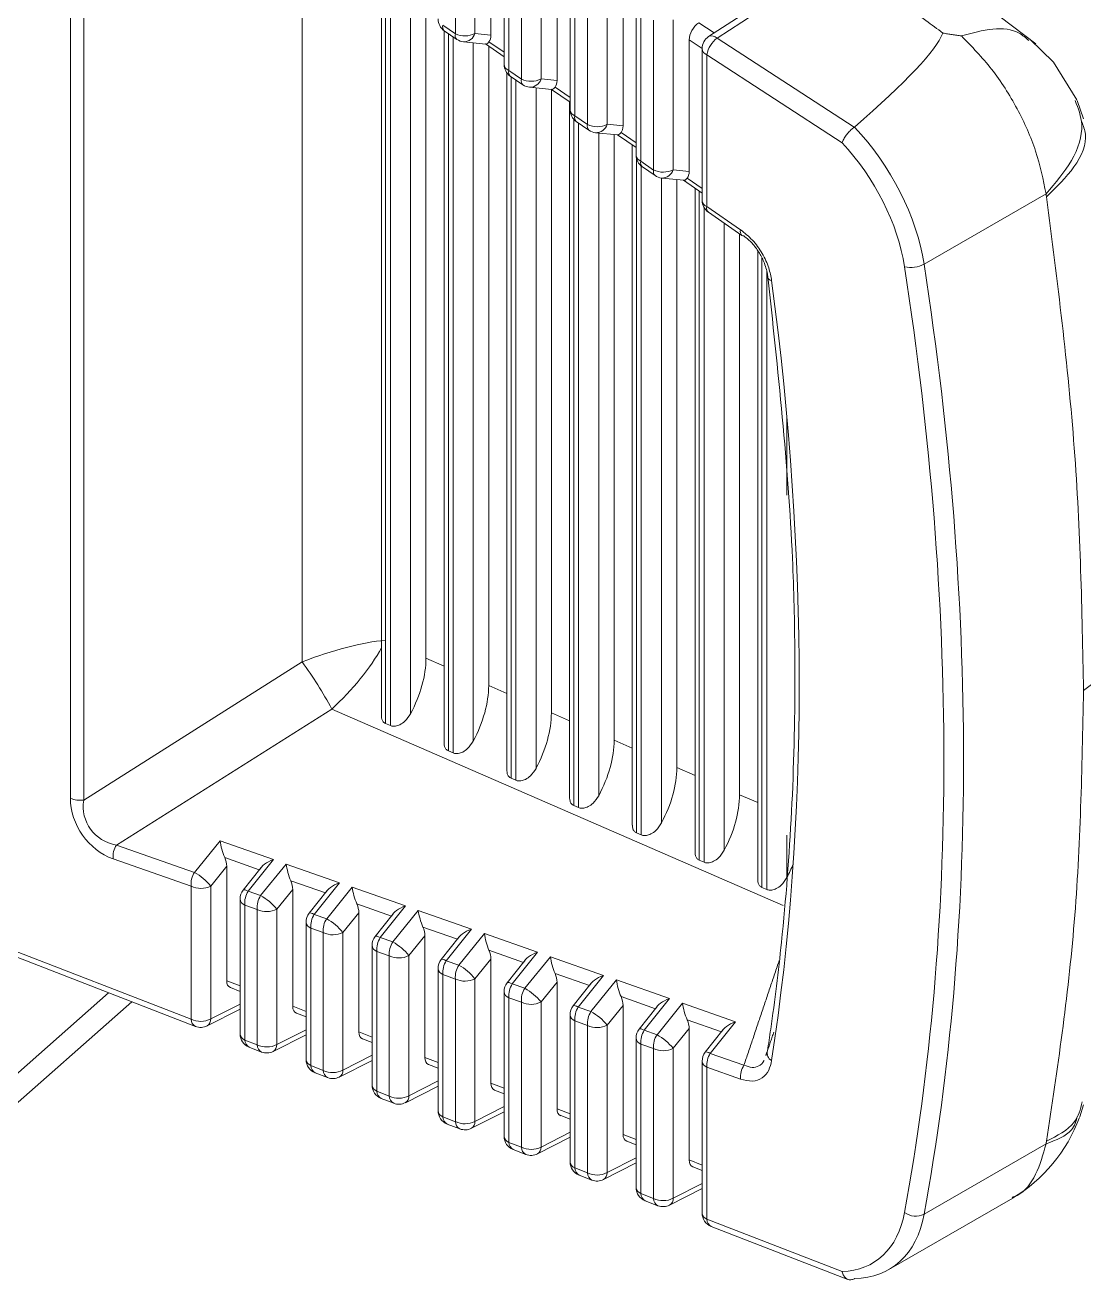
# Model space of a CAD drawing. Extents: x 11 to 120, y 2 to 94.
# Drawn here: x 90.928 to 91.668, y 71.806 to 72.684 of the extents above; entities that cross this region are included whole.
import ezdxf

# ---------------------------------------------------------------- set-up
doc = ezdxf.new("R2010")
doc.units = 0
doc.header["$MEASUREMENT"] = 0
doc.linetypes.add('SLD-Solid', pattern=[0])
doc.layers.add('OBJECT', color=7, linetype='CONTINUOUS')

msp = doc.modelspace()

# ---------------------------------------------------------------- linework, layer by layer
at = {"layer": 'OBJECT', "color": 7, "linetype": 'SLD-Solid', "lineweight": 15}
for p, q in [((90.95985, 72.14316), (90.95985, 72.83063)), ((90.96913, 72.82935), (90.96913, 72.14188)), ((91.22891, 72.67756), (91.22891, 72.77729)), ((91.2426, 72.77746), (91.2426, 72.67774)), ((91.25376, 72.67662), (91.25376, 72.76336)), ((91.12183, 72.23845), (91.12183, 72.75846)), ((91.26296, 72.75725), (91.26296, 72.65616)), ((91.26628, 72.75296), (91.26628, 72.65186)), ((91.27508, 72.64581), (91.27508, 72.74723)), ((91.28878, 72.7474), (91.28878, 72.64598)), ((91.29994, 72.64487), (91.29994, 72.7333)), ((91.63455, 72.67051), (91.55584, 72.73022)), ((91.3091, 72.72722), (91.3091, 72.62443)), ((91.31241, 72.72293), (91.31241, 72.62013)), ((91.47772, 72.72222), (91.40592, 72.67554)), ((91.48921, 72.72483), (91.41186, 72.67454)), ((91.32126, 72.61405), (91.32126, 72.71717)), ((91.33496, 72.71734), (91.33496, 72.61422)), ((91.17721, 72.70988), (91.17721, 72.20055)), ((91.18013, 72.70786), (91.18013, 72.19532)), ((91.18348, 72.19386), (91.18348, 72.70556)), ((91.19756, 72.70275), (91.19756, 72.20219)), ((91.34611, 72.61311), (91.34611, 72.70324)), ((91.20833, 72.24104), (91.20833, 72.69898)), ((91.35523, 72.69719), (91.35523, 72.5927)), ((91.35854, 72.69289), (91.35854, 72.58841)), ((91.36744, 72.58229), (91.36744, 72.68711)), ((91.38113, 72.68728), (91.38113, 72.58246)), ((91.39902, 72.68515), (91.40985, 72.6781)), ((91.22014, 72.68359), (91.22891, 72.67756)), ((91.22105, 72.67973), (91.22105, 72.18145)), ((91.22116, 72.67964), (91.22993, 72.67362)), ((91.22398, 72.67771), (91.22398, 72.17622)), ((91.22733, 72.17477), (91.22733, 72.67541)), ((91.2426, 72.67774), (91.25376, 72.67662)), ((91.2346, 72.67191), (91.25012, 72.67036)), ((91.24141, 72.67123), (91.24141, 72.18309)), ((91.24991, 72.67038), (91.26296, 72.6614)), ((91.25217, 72.22194), (91.25217, 72.66882)), ((91.25238, 72.67192), (91.26296, 72.66464)), ((91.39229, 72.58135), (91.39229, 72.67318)), ((91.40137, 72.66727), (91.39229, 72.67318)), ((91.40137, 72.66715), (91.40137, 72.56097)), ((91.41186, 72.67454), (91.50766, 72.61217)), ((91.40468, 72.66286), (91.40468, 72.55668)), ((91.49921, 72.60132), (91.40468, 72.66286)), ((91.26489, 72.65026), (91.26489, 72.16236)), ((91.26628, 72.65186), (91.27508, 72.64581)), ((91.2673, 72.64792), (91.2761, 72.64186)), ((91.26782, 72.64756), (91.26782, 72.15713)), ((91.27117, 72.15567), (91.27117, 72.64525)), ((91.28078, 72.64015), (91.2963, 72.6386)), ((91.28878, 72.64598), (91.29994, 72.64487)), ((91.29856, 72.64016), (91.3091, 72.63292)), ((91.28525, 72.6397), (91.28525, 72.164)), ((91.29601, 72.20285), (91.29601, 72.63863)), ((91.29609, 72.63862), (91.3091, 72.62967)), ((91.30873, 72.62992), (91.30873, 72.14327)), ((91.66798, 72.61812), (91.6634, 72.6309)), ((91.31166, 72.61775), (91.31166, 72.13804)), ((91.31241, 72.62013), (91.32126, 72.61405)), ((91.31343, 72.61619), (91.32228, 72.6101)), ((91.31501, 72.13658), (91.31501, 72.6151)), ((91.33496, 72.61422), (91.34611, 72.61311)), ((91.32695, 72.60839), (91.34247, 72.60684)), ((91.32909, 72.60818), (91.32909, 72.14491)), ((91.33985, 72.18376), (91.33985, 72.6071)), ((91.34226, 72.60686), (91.35523, 72.59794)), ((91.34474, 72.6084), (91.35523, 72.60119)), ((91.35257, 72.59977), (91.35257, 72.12418)), ((91.3555, 72.59041), (91.3555, 72.11895)), ((91.35854, 72.58841), (91.36744, 72.58229)), ((91.35885, 72.11749), (91.35885, 72.585)), ((91.35957, 72.58446), (91.36846, 72.57834)), ((91.38113, 72.58246), (91.39229, 72.58135)), ((91.37293, 72.57665), (91.37293, 72.12582)), ((91.37313, 72.57663), (91.38865, 72.57508)), ((91.38369, 72.16467), (91.38369, 72.57558)), ((91.38844, 72.5751), (91.40137, 72.56621)), ((91.39092, 72.57665), (91.40137, 72.56946)), ((91.39641, 72.56962), (91.39641, 72.10508)), ((91.39934, 72.56761), (91.39934, 72.09985)), ((91.64174, 72.56568), (91.55649, 72.51646)), ((91.40269, 72.0984), (91.40269, 72.556)), ((91.40468, 72.55668), (91.4282, 72.5405)), ((91.4057, 72.55273), (91.42923, 72.53655)), ((91.41677, 72.54512), (91.41677, 72.10672)), ((91.42753, 72.14557), (91.42753, 72.53772)), ((91.44025, 72.52584), (91.44025, 72.08599)), ((91.44318, 72.52067), (91.44318, 72.08076)), ((91.44653, 72.0793), (91.44653, 72.51135)), ((91.46061, 72.4092), (91.46061, 72.35505)), ((91.12183, 72.23845), (90.96913, 72.14188)), ((91.22105, 72.2355), (91.20833, 72.24104)), ((91.26489, 72.2164), (91.25217, 72.22194)), ((90.9921, 72.11041), (91.14244, 72.2055)), ((91.14244, 72.2055), (91.45811, 72.06802)), ((91.30873, 72.19731), (91.29601, 72.20285)), ((91.18013, 72.19532), (91.18348, 72.19386)), ((91.22398, 72.17622), (91.22733, 72.17477)), ((91.35257, 72.17822), (91.33985, 72.18376)), ((91.39641, 72.15913), (91.38369, 72.16467)), ((91.26782, 72.15713), (91.27117, 72.15567)), ((91.44025, 72.14003), (91.42753, 72.14557)), ((91.31166, 72.13804), (91.31501, 72.13658)), ((91.3555, 72.11895), (91.35885, 72.11749)), ((91.46061, 72.11737), (91.46061, 72.08763)), ((91.0442, 71.98864), (90.73987, 72.10665)), ((91.0466, 72.09128), (90.9921, 72.11041)), ((91.0466, 72.09128), (91.06447, 72.11334)), ((91.06447, 72.11334), (91.10168, 72.10027)), ((90.74302, 72.10159), (91.04727, 71.98361)), ((90.98969, 72.10071), (91.0442, 72.08158)), ((91.09187, 72.09317), (91.06768, 72.10166)), ((91.10168, 72.10027), (91.08414, 72.07811)), ((91.09278, 72.07507), (91.11065, 72.09713)), ((91.11065, 72.09713), (91.14782, 72.08408)), ((91.39934, 72.09985), (91.40269, 72.0984)), ((91.06905, 72.09553), (91.0579, 72.08176)), ((91.06905, 72.09553), (91.06905, 72.01558)), ((91.09309, 72.0947), (91.08058, 72.0789)), ((91.0442, 71.98864), (91.0442, 72.08158)), ((91.0579, 72.08176), (91.0579, 71.98882)), ((91.11523, 72.07932), (91.10407, 72.06555)), ((91.13801, 72.07698), (91.11385, 72.08546)), ((91.11523, 72.07932), (91.11523, 71.99767)), ((91.14782, 72.08408), (91.13028, 72.06191)), ((91.13896, 72.05886), (91.15682, 72.08092)), ((91.15682, 72.08092), (91.19395, 72.06788)), ((91.44318, 72.08076), (91.44653, 72.0793)), ((91.07843, 72.0727), (91.07843, 71.97838)), ((91.08414, 72.07811), (91.09278, 72.07507)), ((91.13922, 72.07851), (91.12672, 72.06271)), ((91.09038, 72.06537), (91.08174, 72.06841)), ((91.08174, 72.06841), (91.08174, 71.97409)), ((91.09038, 71.97074), (91.09038, 72.06537)), ((91.10407, 72.06555), (91.10407, 71.97091)), ((91.13028, 72.06191), (91.13896, 72.05886)), ((91.16141, 72.06311), (91.15025, 72.04934)), ((91.18414, 72.06078), (91.16003, 72.06925)), ((91.16141, 72.06311), (91.16141, 71.97977)), ((91.18536, 72.06232), (91.17285, 72.04651)), ((91.19395, 72.06788), (91.17641, 72.04572)), ((91.18514, 72.04266), (91.203, 72.06471)), ((91.203, 72.06471), (91.24009, 72.05169)), ((91.12456, 72.0565), (91.12456, 71.96049)), ((91.13655, 72.04916), (91.12787, 72.05221)), ((91.12787, 72.05221), (91.12787, 71.9562)), ((91.23028, 72.04459), (91.20621, 72.05304)), ((91.13655, 71.95283), (91.13655, 72.04916)), ((91.15025, 72.04934), (91.15025, 71.95301)), ((91.17641, 72.04572), (91.18514, 72.04266)), ((91.20758, 72.0469), (91.19643, 72.03313)), ((91.20758, 72.0469), (91.20758, 71.96186)), ((91.23149, 72.04612), (91.21899, 72.03032)), ((91.24009, 72.05169), (91.22255, 72.02952)), ((91.23131, 72.02645), (91.24918, 72.0485)), ((91.24918, 72.0485), (91.28622, 72.0355)), ((91.17069, 72.04031), (91.17069, 71.9426)), ((91.18273, 72.03296), (91.17401, 72.03602)), ((91.17401, 72.03602), (91.17401, 71.93831)), ((91.27641, 72.0284), (91.25238, 72.03683)), ((91.28622, 72.0355), (91.26868, 72.01333)), ((91.18273, 71.93493), (91.18273, 72.03296)), ((91.19643, 72.03313), (91.19643, 71.9351)), ((91.22255, 72.02952), (91.23131, 72.02645)), ((91.25376, 72.03069), (91.2426, 72.01692)), ((91.25376, 72.03069), (91.25376, 71.94396)), ((91.27763, 72.02993), (91.26512, 72.01413)), ((91.27749, 72.01024), (91.29535, 72.03229)), ((91.29535, 72.03229), (91.33236, 72.0193)), ((91.21683, 72.02412), (91.21683, 71.92471)), ((91.22891, 72.01675), (91.22014, 72.01982)), ((91.22014, 72.01982), (91.22014, 71.92042)), ((91.32255, 72.0122), (91.29856, 72.02062)), ((91.33236, 72.0193), (91.31482, 71.99714)), ((91.06905, 72.01558), (91.07843, 72.01194)), ((91.07161, 72.01075), (91.07843, 72.0081)), ((91.22891, 71.91702), (91.22891, 72.01675)), ((91.2426, 72.01692), (91.2426, 71.9172)), ((91.26868, 72.01333), (91.27749, 72.01024)), ((91.29994, 72.01449), (91.28878, 72.00071)), ((91.29994, 72.01449), (91.29994, 71.92605)), ((91.32376, 72.01374), (91.31126, 71.99793)), ((91.32367, 71.99403), (91.34153, 72.01608)), ((91.34153, 72.01608), (91.37849, 72.00311)), ((90.86528, 71.8999), (90.98649, 72.00718)), ((90.8995, 71.90972), (91.00284, 72.00084)), ((91.26296, 72.00792), (91.26296, 71.90682)), ((91.27508, 72.00054), (91.26628, 72.00363)), ((91.26628, 72.00363), (91.26628, 71.90253)), ((91.27508, 71.89912), (91.27508, 72.00054)), ((91.28878, 72.00071), (91.28878, 71.89929)), ((91.36868, 71.99601), (91.34474, 72.00441)), ((91.37849, 72.00311), (91.36095, 71.98094)), ((91.36984, 71.97782), (91.38771, 71.99987)), ((91.38771, 71.99987), (91.42462, 71.98692)), ((91.05542, 71.98402), (91.07843, 71.99571)), ((91.0579, 71.98882), (91.07843, 71.99925)), ((91.11523, 71.99767), (91.12456, 71.99405)), ((91.11779, 71.99284), (91.12456, 71.99021)), ((91.3091, 71.99173), (91.3091, 71.88893)), ((91.31482, 71.99714), (91.32367, 71.99403)), ((91.34611, 71.99828), (91.33496, 71.9845)), ((91.34611, 71.99828), (91.34611, 71.90814)), ((91.36989, 71.99754), (91.35739, 71.98174)), ((91.32126, 71.98433), (91.31241, 71.98744)), ((91.31241, 71.98744), (91.31241, 71.88464)), ((91.32126, 71.88121), (91.32126, 71.98433)), ((91.33496, 71.9845), (91.33496, 71.88139)), ((91.39229, 71.98207), (91.38113, 71.96829)), ((91.41481, 71.97981), (91.39092, 71.9882)), ((91.39229, 71.98207), (91.39229, 71.89024)), ((91.42462, 71.98692), (91.40708, 71.96475)), ((91.08174, 71.97409), (91.09038, 71.97074)), ((91.10159, 71.96612), (91.12456, 71.97778)), ((91.10407, 71.97091), (91.12456, 71.98132)), ((91.16141, 71.97977), (91.17069, 71.97617)), ((91.16397, 71.97493), (91.17069, 71.97232)), ((91.35523, 71.97553), (91.35523, 71.87104)), ((91.36095, 71.98094), (91.36984, 71.97782)), ((91.41603, 71.98135), (91.40352, 71.96554)), ((91.08481, 71.96906), (91.09345, 71.96571)), ((91.36744, 71.96812), (91.35854, 71.97124)), ((91.35854, 71.97124), (91.35854, 71.86675)), ((91.36744, 71.86331), (91.36744, 71.96812)), ((91.38113, 71.96829), (91.38113, 71.86348)), ((91.43061, 71.95649), (91.40708, 71.96475)), ((91.44663, 71.96577), (91.44608, 71.96323)), ((91.12787, 71.9562), (91.13655, 71.95283)), ((91.14777, 71.94821), (91.17069, 71.95986)), ((91.15025, 71.95301), (91.17069, 71.9634)), ((91.20758, 71.96186), (91.21683, 71.95828)), ((91.21014, 71.95703), (91.21683, 71.95444)), ((91.40137, 71.95934), (91.40137, 71.85316)), ((91.13095, 71.95117), (91.13963, 71.9478)), ((91.40468, 71.95505), (91.40468, 71.84886)), ((91.40468, 71.95505), (91.4282, 71.94679)), ((91.17401, 71.93831), (91.18273, 71.93493)), ((91.19395, 71.9303), (91.21683, 71.94193)), ((91.19643, 71.9351), (91.21683, 71.94547)), ((91.25376, 71.94396), (91.26296, 71.94039)), ((91.25632, 71.93912), (91.26296, 71.93655)), ((91.17708, 71.93328), (91.1858, 71.9299)), ((91.24012, 71.9124), (91.26296, 71.924)), ((91.2426, 71.9172), (91.26296, 71.92754)), ((91.29994, 71.92605), (91.3091, 71.9225)), ((91.3025, 71.92122), (91.3091, 71.91866)), ((91.66527, 71.92029), (91.66798, 71.92869)), ((91.22014, 71.92042), (91.22891, 71.91702)), ((91.22321, 71.91539), (91.23198, 71.91199)), ((91.2863, 71.89449), (91.3091, 71.90608)), ((91.28878, 71.89929), (91.3091, 71.90961)), ((91.34611, 71.90814), (91.35523, 71.90461)), ((91.34867, 71.90331), (91.35523, 71.90077)), ((91.26628, 71.90253), (91.27508, 71.89912)), ((91.26935, 71.8975), (91.27816, 71.89408)), ((91.64174, 71.9015), (91.55649, 71.85229)), ((91.33248, 71.87659), (91.35523, 71.88815)), ((91.33496, 71.88139), (91.35523, 71.89169)), ((91.39229, 71.89024), (91.40137, 71.88672)), ((91.31241, 71.88464), (91.32126, 71.88121)), ((91.31548, 71.87961), (91.32433, 71.87618)), ((91.39485, 71.88541), (91.40137, 71.88288)), ((91.37865, 71.85868), (91.40137, 71.87022)), ((91.38113, 71.86348), (91.40137, 71.87376)), ((91.35854, 71.86675), (91.36744, 71.86331)), ((91.36162, 71.86172), (91.37051, 71.85827)), ((91.5319, 71.8136), (91.61856, 71.86363)), ((91.49921, 71.81221), (91.40468, 71.84886)), ((91.40775, 71.84383), (91.50326, 71.8068))]:
    msp.add_line(p, q, dxfattribs=at)
at = {"layer": 'OBJECT', "color": 7, "linetype": 'SLD-Solid', "lineweight": 15, "flags": 128}
for points in [[(91.66325, 72.63124), (91.6469, 72.65775), (91.63038, 72.67368)], [(91.44995, 72.50496), (91.449, 72.50535), (91.44821, 72.50582), (91.44756, 72.50634), (91.4471, 72.50693), (91.44681, 72.50756), (91.4467, 72.50822), (91.44679, 72.50889), (91.44705, 72.50958)], [(91.08414, 72.07811), (91.083, 72.07865), (91.08203, 72.07899), (91.08128, 72.07912), (91.08077, 72.07904), (91.08058, 72.0789)], [(91.13028, 72.06191), (91.12913, 72.06245), (91.12817, 72.06279), (91.12741, 72.06293), (91.1269, 72.06285), (91.12672, 72.06271)], [(91.17641, 72.04572), (91.17527, 72.04626), (91.1743, 72.0466), (91.17355, 72.04673), (91.17303, 72.04665), (91.17285, 72.04651)], [(91.22255, 72.02952), (91.2214, 72.03006), (91.22044, 72.03041), (91.21968, 72.03054), (91.21917, 72.03046), (91.21899, 72.03032)], [(91.26868, 72.01333), (91.26754, 72.01387), (91.26657, 72.01421), (91.26582, 72.01435), (91.2653, 72.01427), (91.26512, 72.01413)], [(91.31482, 71.99714), (91.31367, 71.99768), (91.3127, 71.99802), (91.31195, 71.99815), (91.31144, 71.99807), (91.31126, 71.99793)], [(91.36095, 71.98094), (91.3598, 71.98148), (91.35884, 71.98183), (91.35809, 71.98196), (91.35757, 71.98188), (91.35739, 71.98174)], [(91.40352, 71.96554), (91.40371, 71.96569), (91.40422, 71.96577), (91.40497, 71.96563), (91.40594, 71.96529), (91.40708, 71.96475)]]:
    msp.add_lwpolyline(points, dxfattribs=at)
at = {"layer": 'OBJECT', "color": 7, "linetype": 'SLD-Solid', "lineweight": 15}
for centre, radius, start, end in [((91.22683, 72.68788), 0.01, 180, 235.48191), ((91.22388, 72.68245), 0.00391, 163.06145, 225.95838), ((91.23264, 72.67643), 0.00391, 163.06145, 225.95838), ((91.23558, 72.69156), 0.0155, 244.51068, 296.94571), ((91.23474, 72.68012), 0.00822, 269.04443, 343.13289), ((91.41137, 72.66715), 0.01, 123.03234, 180), ((91.40817, 72.67077), 0.00527, 45.57636, 115.30474), ((91.23559, 72.68186), 0.01, 235.48191, 264.29928), ((91.40636, 72.66759), 0.00502, 184.9445, 250.3667), ((91.42287, 72.65972), 0.01846, 126.62436, 170.1998), ((91.27296, 72.65616), 0.01, 180, 235.48191), ((91.2681, 72.6567), 0.00516, 186.00326, 249.30795), ((91.27001, 72.65072), 0.00391, 163.06145, 225.95838), ((91.27882, 72.64467), 0.00391, 163.06145, 225.95838), ((91.28175, 72.6598), 0.0155, 244.51068, 296.94571), ((91.28177, 72.6501), 0.01, 235.48191, 264.29928), ((91.28091, 72.64837), 0.00822, 269.04443, 343.13289), ((91.3191, 72.62443), 0.01, 180, 235.48191), ((91.31423, 72.62497), 0.00516, 186.00326, 249.30795), ((91.31615, 72.619), 0.00391, 163.06145, 225.95838), ((91.325, 72.61291), 0.00391, 163.06145, 225.95838), ((91.32793, 72.62804), 0.0155, 244.51068, 296.94571), ((91.32709, 72.61661), 0.00822, 269.04443, 343.13289), ((91.32795, 72.61834), 0.01, 235.48191, 264.29928), ((91.36523, 72.5927), 0.01, 180, 235.48191), ((91.36037, 72.59324), 0.00516, 186.00326, 249.30795), ((91.36228, 72.58727), 0.00391, 163.06145, 225.95838), ((91.37117, 72.58115), 0.00391, 163.06145, 225.95838), ((91.37411, 72.59629), 0.0155, 244.51068, 296.94571), ((91.37327, 72.58485), 0.00822, 269.04443, 343.13289), ((91.37412, 72.58658), 0.01, 235.48191, 264.29928), ((91.41137, 72.56097), 0.01, 180, 235.48191), ((91.40636, 72.5614), 0.00502, 184.9445, 250.3667), ((91.40842, 72.55554), 0.00391, 163.06145, 225.95838), ((91.43194, 72.53936), 0.00391, 163.06145, 225.95838), ((91.43052, 72.53849), 0.00233, 236.28279, 272.30173), ((91.54747, 72.53274), 0.01861, 255.63157, 299.01004), ((90.91462, 72.08593), 0.25729, 27.69063, 36.3544), ((90.96654, 72.15729), 0.01563, 244.68342, 279.54886), ((91.0045, 72.10219), 0.01488, 146.44383, 185.6893), ((91.05901, 72.08306), 0.01488, 146.44383, 185.6893), ((91.0273, 72.05695), 0.03939, 39.03789, 60.65402), ((91.05087, 72.09558), 0.0155, 244.51068, 296.94571), ((91.08843, 72.0727), 0.01, 141.64728, 180), ((91.08342, 72.07313), 0.00502, 184.9445, 250.3667), ((91.09654, 72.06988), 0.01488, 146.44383, 185.6893), ((91.10518, 72.06685), 0.01488, 146.44383, 185.6893), ((91.07348, 72.04074), 0.03939, 39.03789, 60.65402), ((91.09705, 72.07937), 0.0155, 244.51068, 296.94571), ((91.13456, 72.0565), 0.01, 141.64728, 180), ((91.14268, 72.05369), 0.01488, 146.44383, 185.6893), ((91.12956, 72.05694), 0.00502, 184.9445, 250.3667), ((91.15136, 72.05064), 0.01488, 146.44383, 185.6893), ((91.11965, 72.02453), 0.03939, 39.03789, 60.65402), ((91.14322, 72.06316), 0.0155, 244.51068, 296.94571), ((91.18069, 72.04031), 0.01, 141.64728, 180), ((91.18881, 72.03749), 0.01488, 146.44383, 185.6893), ((91.17569, 72.04074), 0.00502, 184.9445, 250.3667), ((91.19754, 72.03443), 0.01488, 146.44383, 185.6893), ((91.16583, 72.00832), 0.03939, 39.03789, 60.65402), ((91.1894, 72.04695), 0.0155, 244.51068, 296.94571), ((91.22683, 72.02412), 0.01, 141.64728, 180), ((91.23495, 72.0213), 0.01488, 146.44383, 185.6893), ((91.24371, 72.01822), 0.01488, 146.44383, 185.6893), ((91.21201, 71.99211), 0.03939, 39.03789, 60.65402), ((91.22183, 72.02455), 0.00502, 184.9445, 250.3667), ((91.23558, 72.03074), 0.0155, 244.51068, 296.94571), ((91.27296, 72.00792), 0.01, 141.64728, 180), ((91.28108, 72.0051), 0.01488, 146.44383, 185.6893), ((91.28989, 72.00201), 0.01488, 146.44383, 185.6893), ((91.25818, 71.9759), 0.03939, 39.03789, 60.65402), ((91.26796, 72.00835), 0.00502, 184.9445, 250.3667), ((91.28175, 72.01453), 0.0155, 244.51068, 296.94571), ((91.3191, 71.99173), 0.01, 141.64728, 180), ((91.31409, 71.99216), 0.00502, 184.9445, 250.3667), ((91.32722, 71.98891), 0.01488, 146.44383, 185.6893), ((91.33607, 71.9858), 0.01488, 146.44383, 185.6893), ((91.30436, 71.95969), 0.03939, 39.03789, 60.65402), ((91.05087, 72.00264), 0.0155, 244.51068, 296.94571), ((91.04988, 71.98866), 0.00568, 180.14759, 242.67731), ((91.05089, 71.99294), 0.01, 248.80554, 296.93422), ((91.05255, 71.98854), 0.00535, 302.3816, 2.95977), ((91.32793, 71.99832), 0.0155, 244.51068, 296.94571), ((91.08843, 71.97838), 0.01, 180, 248.80554), ((91.08356, 71.97892), 0.00516, 186.00326, 249.30795), ((91.08742, 71.9741), 0.00568, 180.14759, 242.67731), ((91.36523, 71.97553), 0.01, 141.64728, 180), ((91.36023, 71.97597), 0.00502, 184.9445, 250.3667), ((91.37335, 71.97272), 0.01488, 146.44383, 185.6893), ((91.38224, 71.9696), 0.01488, 146.44383, 185.6893), ((91.35054, 71.94349), 0.03939, 39.03789, 60.65402), ((91.09705, 71.98473), 0.0155, 244.51068, 296.94571), ((91.09606, 71.97075), 0.00568, 180.14759, 242.67731), ((91.09706, 71.97503), 0.01, 248.80554, 296.93422), ((91.09873, 71.97064), 0.00535, 302.3816, 2.95977), ((91.37411, 71.98212), 0.0155, 244.51068, 296.94571), ((91.41137, 71.95934), 0.01, 141.64728, 180), ((91.41948, 71.95652), 0.01488, 146.44383, 185.6893), ((91.4526, 71.9649), 0.0058, 162.90043, 242.82165), ((91.13456, 71.96049), 0.01, 180, 248.80554), ((91.1297, 71.96103), 0.00516, 186.00326, 249.30795), ((91.13355, 71.95621), 0.00568, 180.14759, 242.67731), ((91.4065, 71.95988), 0.00516, 186.00326, 249.30795), ((91.44301, 71.94827), 0.01488, 146.44383, 185.6893), ((91.14322, 71.96683), 0.0155, 244.51068, 296.94571), ((91.14223, 71.95285), 0.00568, 180.14759, 242.67731), ((91.14324, 71.95713), 0.01, 248.80554, 296.93422), ((91.1449, 71.95273), 0.00535, 302.3816, 2.95977), ((91.18069, 71.9426), 0.01, 180, 248.80554), ((91.17583, 71.94314), 0.00516, 186.00326, 249.30795), ((91.17969, 71.93832), 0.00568, 180.14759, 242.67731), ((91.1894, 71.94892), 0.0155, 244.51068, 296.94571), ((91.18841, 71.93494), 0.00568, 180.14759, 242.67731), ((91.18942, 71.93922), 0.01, 248.80554, 296.93422), ((91.19108, 71.93483), 0.00535, 302.3816, 2.95977), ((91.22683, 71.92471), 0.01, 180, 248.80554), ((91.22197, 71.92525), 0.00516, 186.00326, 249.30795), ((91.22582, 71.92044), 0.00568, 180.14759, 242.67731), ((91.23558, 71.93102), 0.0155, 244.51068, 296.94571), ((91.23459, 71.91704), 0.00568, 180.14759, 242.67731), ((91.23559, 71.92131), 0.01, 248.80554, 296.93422), ((91.23726, 71.91692), 0.00535, 302.3816, 2.95977), ((91.56066, 71.95895), 0.11152, 301.12277, 339.47757), ((91.27296, 71.90682), 0.01, 180, 248.80554), ((91.2681, 71.90736), 0.00516, 186.00326, 249.30795), ((91.27196, 71.90255), 0.00568, 180.14759, 242.67731), ((91.28175, 71.91311), 0.0155, 244.51068, 296.94571), ((91.28076, 71.89913), 0.00568, 180.14759, 242.67731), ((91.28177, 71.90341), 0.01, 248.80554, 296.93422), ((91.28343, 71.89901), 0.00535, 302.3816, 2.95977), ((91.3191, 71.88893), 0.01, 180, 248.80554), ((91.31423, 71.88947), 0.00516, 186.00326, 249.30795), ((91.31809, 71.88466), 0.00568, 180.14759, 242.67731), ((91.32793, 71.89521), 0.0155, 244.51068, 296.94571), ((91.32694, 71.88123), 0.00568, 180.14759, 242.67731), ((91.32961, 71.88111), 0.00535, 302.3816, 2.95977), ((91.32795, 71.8855), 0.01, 248.80554, 296.93422), ((91.36523, 71.87104), 0.01, 180, 248.80554), ((91.36037, 71.87159), 0.00516, 186.00326, 249.30795), ((91.36422, 71.86677), 0.00568, 180.14759, 242.67731), ((91.37411, 71.8773), 0.0155, 244.51068, 296.94571), ((91.37312, 71.86332), 0.00568, 180.14759, 242.67731), ((91.37579, 71.8632), 0.00535, 302.3816, 2.95977), ((91.37412, 71.8676), 0.01, 248.80554, 296.93422), ((91.41137, 71.85316), 0.01, 180, 248.80554), ((91.4065, 71.8537), 0.00516, 186.00326, 249.30795), ((91.55069, 71.86445), 0.01348, 234.43937, 295.51453), ((91.41022, 71.84879), 0.00554, 179.25012, 243.57478)]:
    msp.add_arc(centre, radius, start, end, dxfattribs=at)
for centre, major_axis, ratio, start_param, end_param in [((91.39944, 72.67717), (0.00503, 0.00865), 0.586689, 0.839421, 2.351503), ((91.24631, 72.68079), (-0.00469, 0.00996), 0.580588, 3.41279, 4.030522), ((89.9392, 71.66146), (1.6308, 1.02452), 0.0499, 5.97324, 6.214353), ((91.25346, 72.68007), (0.00354, 0.00967), 0.277978, 3.070296, 3.818939), ((91.29964, 72.64831), (0.00354, 0.00967), 0.277978, 3.070296, 3.818939), ((91.29249, 72.64903), (-0.00469, 0.00996), 0.580588, 3.41279, 4.030522), ((91.34581, 72.61656), (0.00354, 0.00967), 0.277978, 3.070296, 3.818939), ((91.33867, 72.61727), (-0.00469, 0.00996), 0.580588, 3.41279, 4.030522), ((91.469, 72.5446), (-0.06455, 0.10125), 0.604584, 4.082188, 5.018809), ((91.46231, 72.54031), (-0.05957, 0.09257), 0.606975, 4.079515, 5.001048), ((91.38484, 72.58551), (-0.00469, 0.00996), 0.580588, 3.41279, 4.030522), ((91.39199, 72.5848), (0.00354, 0.00967), 0.277978, 3.070296, 3.818939), ((89.90276, 73.03593), (-1.2131, 1.88504), 0.606975, 3.716007, 4.079515), ((89.90945, 73.04022), (-1.21808, 1.89372), 0.606848, 3.71615, 4.079658), ((89.85351, 73.06151), (-1.17592, 1.82549), 0.606958, 3.742743, 4.051772), ((91.13736, 72.22897), (0.05982, 0.02069), 0.225528, 0.707549, 1.754747), ((91.13736, 72.22897), (0.04394, 0.04585), 0.320773, 4.499237, 5.424437), ((91.16553, 72.2167), (0.03018, 0.05215), 0.581784, 4.770172, 5.495103), ((91.20937, 72.19761), (0.03018, 0.05215), 0.581784, 4.770172, 5.495103), ((91.25321, 72.17852), (0.03018, 0.05215), 0.581784, 4.770172, 5.495103), ((91.29705, 72.15943), (0.03018, 0.05215), 0.581784, 4.770172, 5.495103), ((91.34089, 72.14033), (0.03018, 0.05215), 0.581784, 4.770172, 5.495103), ((90.99532, 72.13674), (-0.02215, 0.03331), 0.831459, 0.896071, 2.307597), ((91.00201, 72.14103), (0.02952, 0.01741), 0.875291, 2.521504, 3.93303), ((91.38473, 72.12124), (0.03018, 0.05215), 0.581784, 4.770172, 5.495103), ((91.06875, 72.10793), (-0.00328, 0.01158), 0.259069, 1.012856, 2.067267), ((91.06161, 72.09911), (-0.00441, 0.00973), 0.616481, 4.078004, 4.695736), ((91.10597, 72.09486), (0.01404, 0.00407), 0.443879, 1.75013, 2.804542), ((91.11493, 72.09172), (-0.00328, 0.01158), 0.259069, 1.012856, 2.067267), ((91.42857, 72.10215), (0.03018, 0.05215), 0.581784, 4.770172, 4.942478), ((91.10778, 72.0829), (-0.00441, 0.00973), 0.616481, 4.078004, 4.695736), ((91.1521, 72.07867), (0.01404, 0.00407), 0.443879, 1.75013, 2.804542), ((91.16111, 72.07551), (-0.00328, 0.01158), 0.259069, 1.012856, 2.067267), ((91.15396, 72.06669), (-0.00441, 0.00973), 0.616481, 4.078004, 4.695736), ((91.19823, 72.06248), (0.01404, 0.00407), 0.443879, 1.75013, 2.804542), ((91.20728, 72.0593), (-0.00328, 0.01158), 0.259069, 1.012856, 2.067267), ((91.20014, 72.05048), (-0.00441, 0.00973), 0.616481, 4.078004, 4.695736), ((91.24437, 72.04628), (0.01404, 0.00407), 0.443879, 1.75013, 2.804542), ((91.25346, 72.04309), (-0.00328, 0.01158), 0.259069, 1.012856, 2.067267), ((91.24631, 72.03427), (-0.00441, 0.00973), 0.616481, 4.078004, 4.695736), ((91.2905, 72.03009), (0.01404, 0.00407), 0.443879, 1.75013, 2.804542), ((91.29964, 72.02688), (-0.00328, 0.01158), 0.259069, 1.012856, 2.067267), ((91.29249, 72.01806), (-0.00441, 0.00973), 0.616481, 4.078004, 4.695736), ((91.33664, 72.01389), (0.01404, 0.00407), 0.443879, 1.75013, 2.804542), ((91.0762, 72.01969), (0.00507, 0.00872), 0.578158, 2.358857, 3.232629), ((91.34581, 72.01067), (-0.00328, 0.01158), 0.259069, 1.012856, 2.067267), ((91.33867, 72.00185), (-0.00441, 0.00973), 0.616481, 4.078004, 4.695736), ((91.38277, 71.9977), (0.01404, 0.00407), 0.443879, 1.75013, 2.804542), ((91.39199, 71.99447), (-0.00328, 0.01158), 0.259069, 1.012856, 2.067267), ((91.12238, 72.00179), (0.00507, 0.00872), 0.578158, 2.358857, 3.232629), ((91.38484, 71.98564), (-0.00441, 0.00973), 0.616481, 4.078004, 4.695736), ((91.42891, 71.98151), (0.01404, 0.00407), 0.443879, 1.75013, 2.804542), ((91.16855, 71.98388), (0.00507, 0.00872), 0.578158, 2.358857, 3.232629), ((91.21473, 71.96598), (0.00507, 0.00872), 0.578158, 2.358857, 3.232629), ((91.26091, 71.94807), (0.00507, 0.00872), 0.578158, 2.358857, 3.232629), ((91.30708, 71.93016), (0.00507, 0.00872), 0.578158, 2.358857, 3.232629), ((91.35326, 71.91226), (0.00507, 0.00872), 0.578158, 2.358857, 3.232629), ((91.39944, 71.89435), (0.00507, 0.00872), 0.578158, 2.358857, 3.232629), ((91.46231, 71.91156), (-0.05957, 0.09257), 0.606975, 2.794473, 3.716007), ((91.469, 71.91585), (-0.06455, 0.10125), 0.604584, 2.782059, 3.71868)]:
    msp.add_ellipse(centre, major_axis=major_axis, ratio=ratio, start_param=start_param, end_param=end_param, dxfattribs=at)
for points, knots in [([(91.56965, 72.67796), (91.56571, 72.6809), (91.54599, 72.6956), (91.46311, 72.7573), (91.30347, 72.87594), (91.15806, 72.98188), (91.07655, 73.04126)], [0, 0, 0, 0, 0.024148, 0.120739, 0.507103, 1, 1, 1, 1]), ([(91.58255, 72.67603), (91.59004, 72.6781), (91.60503, 72.68224), (91.62116, 72.68034), (91.62755, 72.67468), (91.62966, 72.67281)], [0, 0, 0, 0, 0.401162, 0.802323, 1, 1, 1, 1]), ([(91.64174, 72.56568), (91.64829, 72.57332), (91.66186, 72.58914), (91.66912, 72.61296), (91.66423, 72.62544), (91.66209, 72.63091)], [0, 0, 0, 0, 0.344251, 0.712554, 1, 1, 1, 1]), ([(91.64205, 72.56351), (91.64906, 72.57036), (91.6636, 72.58455), (91.67151, 72.6038), (91.6678, 72.61318), (91.66671, 72.61594)], [0, 0, 0, 0, 0.396562, 0.822163, 1, 1, 1, 1]), ([(91.50766, 72.61217), (91.50688, 72.61158), (91.50533, 72.61039), (91.50302, 72.60789), (91.50103, 72.60519), (91.49984, 72.60299), (91.49936, 72.60177), (91.49923, 72.60137), (91.49921, 72.60132)], [0, 0, 0, 0, 0.219281, 0.438507, 0.659241, 0.882986, 0.98583, 1, 1, 1, 1]), ([(91.4282, 72.5405), (91.43104, 72.53826), (91.43672, 72.53378), (91.44361, 72.52418), (91.44821, 72.51418), (91.44939, 72.50791), (91.44995, 72.50496)], [0, 0, 0, 0, 0.261879, 0.524407, 0.77642, 1, 1, 1, 1]), ([(91.44705, 72.50958), (91.44637, 72.51241), (91.44516, 72.51743), (91.44111, 72.52505), (91.43622, 72.53152), (91.43252, 72.53458), (91.43061, 72.53616)], [0, 0, 0, 0, 0.295336, 0.524717, 0.75446, 1, 1, 1, 1]), ([(91.44705, 71.9666), (91.4478, 71.97159), (91.45155, 71.99656), (91.46196, 72.08127), (91.46651, 72.16984), (91.4661, 72.26087), (91.46408, 72.35277), (91.45432, 72.44264), (91.44705, 72.50958)], [0, 0, 0, 0, 0.029968, 0.149857, 0.5, 0.529967, 0.649857, 1, 1, 1, 1]), ([(91.66795, 72.21846), (91.67798, 72.22588), (91.69881, 72.2413), (91.71059, 72.26234), (91.70718, 72.27306), (91.70697, 72.27373)], [0, 0, 0, 0, 0.465357, 0.966382, 1, 1, 1, 1]), ([(91.19756, 72.20219), (91.19637, 72.20033), (91.19438, 72.19722), (91.19043, 72.19445), (91.1872, 72.19335), (91.18489, 72.19335), (91.18382, 72.19374), (91.18348, 72.19386)], [0, 0, 0, 0, 0.345936, 0.577481, 0.767317, 0.928004, 1, 1, 1, 1]), ([(91.18013, 72.19532), (91.17954, 72.19567), (91.17836, 72.19638), (91.17737, 72.19827), (91.17727, 72.1998), (91.17722, 72.20055)], [0, 0, 0, 0, 0.338297, 0.676573, 1, 1, 1, 1]), ([(91.22398, 72.17622), (91.22338, 72.17658), (91.2222, 72.17729), (91.22121, 72.17917), (91.22111, 72.18071), (91.22106, 72.18146)], [0, 0, 0, 0, 0.338297, 0.676573, 1, 1, 1, 1]), ([(91.24141, 72.18309), (91.24021, 72.18124), (91.23822, 72.17813), (91.23427, 72.17535), (91.23104, 72.17426), (91.22873, 72.17426), (91.22766, 72.17465), (91.22733, 72.17477)], [0, 0, 0, 0, 0.345936, 0.577481, 0.767317, 0.928004, 1, 1, 1, 1]), ([(91.26782, 72.15713), (91.26722, 72.15749), (91.26604, 72.1582), (91.26505, 72.16008), (91.26495, 72.16161), (91.2649, 72.16236)], [0, 0, 0, 0, 0.338297, 0.676573, 1, 1, 1, 1]), ([(91.28525, 72.164), (91.28405, 72.16214), (91.28206, 72.15904), (91.27811, 72.15626), (91.27488, 72.15517), (91.27257, 72.15516), (91.2715, 72.15555), (91.27117, 72.15567)], [0, 0, 0, 0, 0.345936, 0.577481, 0.767317, 0.928004, 1, 1, 1, 1]), ([(91.31166, 72.13804), (91.31106, 72.13839), (91.30988, 72.1391), (91.30889, 72.14099), (91.30879, 72.14252), (91.30874, 72.14327)], [0, 0, 0, 0, 0.338297, 0.676573, 1, 1, 1, 1]), ([(91.32909, 72.14491), (91.32789, 72.14305), (91.3259, 72.13995), (91.32195, 72.13717), (91.31872, 72.13607), (91.31641, 72.13607), (91.31534, 72.13646), (91.31501, 72.13658)], [0, 0, 0, 0, 0.345936, 0.577481, 0.767317, 0.928004, 1, 1, 1, 1]), ([(91.3555, 72.11895), (91.35491, 72.1193), (91.35372, 72.12001), (91.35273, 72.1219), (91.35263, 72.12343), (91.35258, 72.12418)], [0, 0, 0, 0, 0.338297, 0.676573, 1, 1, 1, 1]), ([(91.37293, 72.12582), (91.37173, 72.12396), (91.36974, 72.12085), (91.3658, 72.11808), (91.36256, 72.11698), (91.36025, 72.11698), (91.35918, 72.11737), (91.35885, 72.11749)], [0, 0, 0, 0, 0.345936, 0.577481, 0.767317, 0.928004, 1, 1, 1, 1]), ([(91.39934, 72.09985), (91.39875, 72.10021), (91.39756, 72.10092), (91.39657, 72.1028), (91.39647, 72.10434), (91.39642, 72.10508)], [0, 0, 0, 0, 0.338297, 0.676573, 1, 1, 1, 1]), ([(91.41677, 72.10672), (91.41557, 72.10486), (91.41358, 72.10176), (91.40964, 72.09898), (91.4064, 72.09789), (91.40409, 72.09789), (91.40302, 72.09827), (91.40269, 72.0984)], [0, 0, 0, 0, 0.345936, 0.577481, 0.767317, 0.928004, 1, 1, 1, 1]), ([(91.46061, 72.08763), (91.45941, 72.08577), (91.45742, 72.08267), (91.45348, 72.07989), (91.45024, 72.0788), (91.44794, 72.07879), (91.44686, 72.07918), (91.44653, 72.0793)], [0, 0, 0, 0, 0.345936, 0.577481, 0.767317, 0.928004, 1, 1, 1, 1]), ([(91.44318, 72.08076), (91.44259, 72.08112), (91.4414, 72.08182), (91.44041, 72.08371), (91.44031, 72.08524), (91.44027, 72.08599)], [0, 0, 0, 0, 0.338297, 0.676573, 1, 1, 1, 1]), ([(91.4282, 71.94679), (91.43104, 71.94608), (91.43672, 71.94467), (91.44361, 71.9471), (91.44821, 71.95233), (91.44939, 71.95737), (91.44995, 71.95974)], [0, 0, 0, 0, 0.261879, 0.524407, 0.77642, 1, 1, 1, 1]), ([(91.44462, 71.95982), (91.44458, 71.95971), (91.44389, 71.95774), (91.44101, 71.95576), (91.43625, 71.95438), (91.43253, 71.95577), (91.43061, 71.95649)], [0, 0, 0, 0, 0.018517, 0.338008, 0.658002, 1, 1, 1, 1]), ([(91.64205, 71.90331), (91.64954, 71.90717), (91.66283, 71.91404), (91.66576, 71.92573), (91.66703, 71.93084)], [0, 0, 0, 0, 0.562649, 1, 1, 1, 1]), ([(91.64174, 71.9015), (91.64876, 71.90418), (91.66021, 71.90854), (91.66273, 71.91748), (91.66371, 71.92094)], [0, 0, 0, 0, 0.612544, 1, 1, 1, 1]), ([(91.64174, 71.9015), (91.63966, 71.8941), (91.63549, 71.8793), (91.62633, 71.86714), (91.61914, 71.86453), (91.61795, 71.8641)], [0, 0, 0, 0, 0.455218, 0.910435, 1, 1, 1, 1]), ([(91.50766, 71.8072), (91.50688, 71.80689), (91.50533, 71.80625), (91.50302, 71.80671), (91.50103, 71.80817), (91.49984, 71.81015), (91.49936, 71.81162), (91.49923, 71.81214), (91.49921, 71.81221)], [0, 0, 0, 0, 0.219281, 0.438507, 0.659241, 0.882986, 0.98583, 1, 1, 1, 1])]:
    msp.add_open_spline(points, degree=3, knots=knots, dxfattribs=at)
for points, degree in [([(91.58255, 72.67603), (91.56965, 72.67796)], 1), ([(91.64174, 72.56568), (91.63973, 72.57554), (91.6357, 72.59527), (91.62215, 72.62544), (91.60438, 72.65367), (91.58983, 72.66857), (91.58255, 72.67603)], 3), ([(91.50766, 72.61217), (91.50788, 72.61235)], 1), ([(91.64205, 72.56351), (91.64174, 72.56568)], 1), ([(91.66795, 72.21846), (91.66686, 72.27444), (91.66469, 72.3864), (91.6496, 72.50447), (91.64205, 72.56351)], 3), ([(91.66795, 72.21846), (91.66686, 72.16373), (91.66469, 72.05428), (91.6496, 71.95363), (91.64205, 71.90331)], 3), ([(91.45525, 72.02977), (91.43061, 71.95649)], 1), ([(91.44705, 71.9666), (91.45145, 71.97963)], 1), ([(91.44644, 71.96489), (91.44588, 71.96334)], 1), ([(91.64205, 71.90331), (91.64174, 71.9015)], 1), ([(91.50766, 71.8072), (91.50788, 71.80734)], 1)]:
    msp.add_open_spline(points, degree=degree, dxfattribs=at)

doc.saveas('drawing.dxf')
